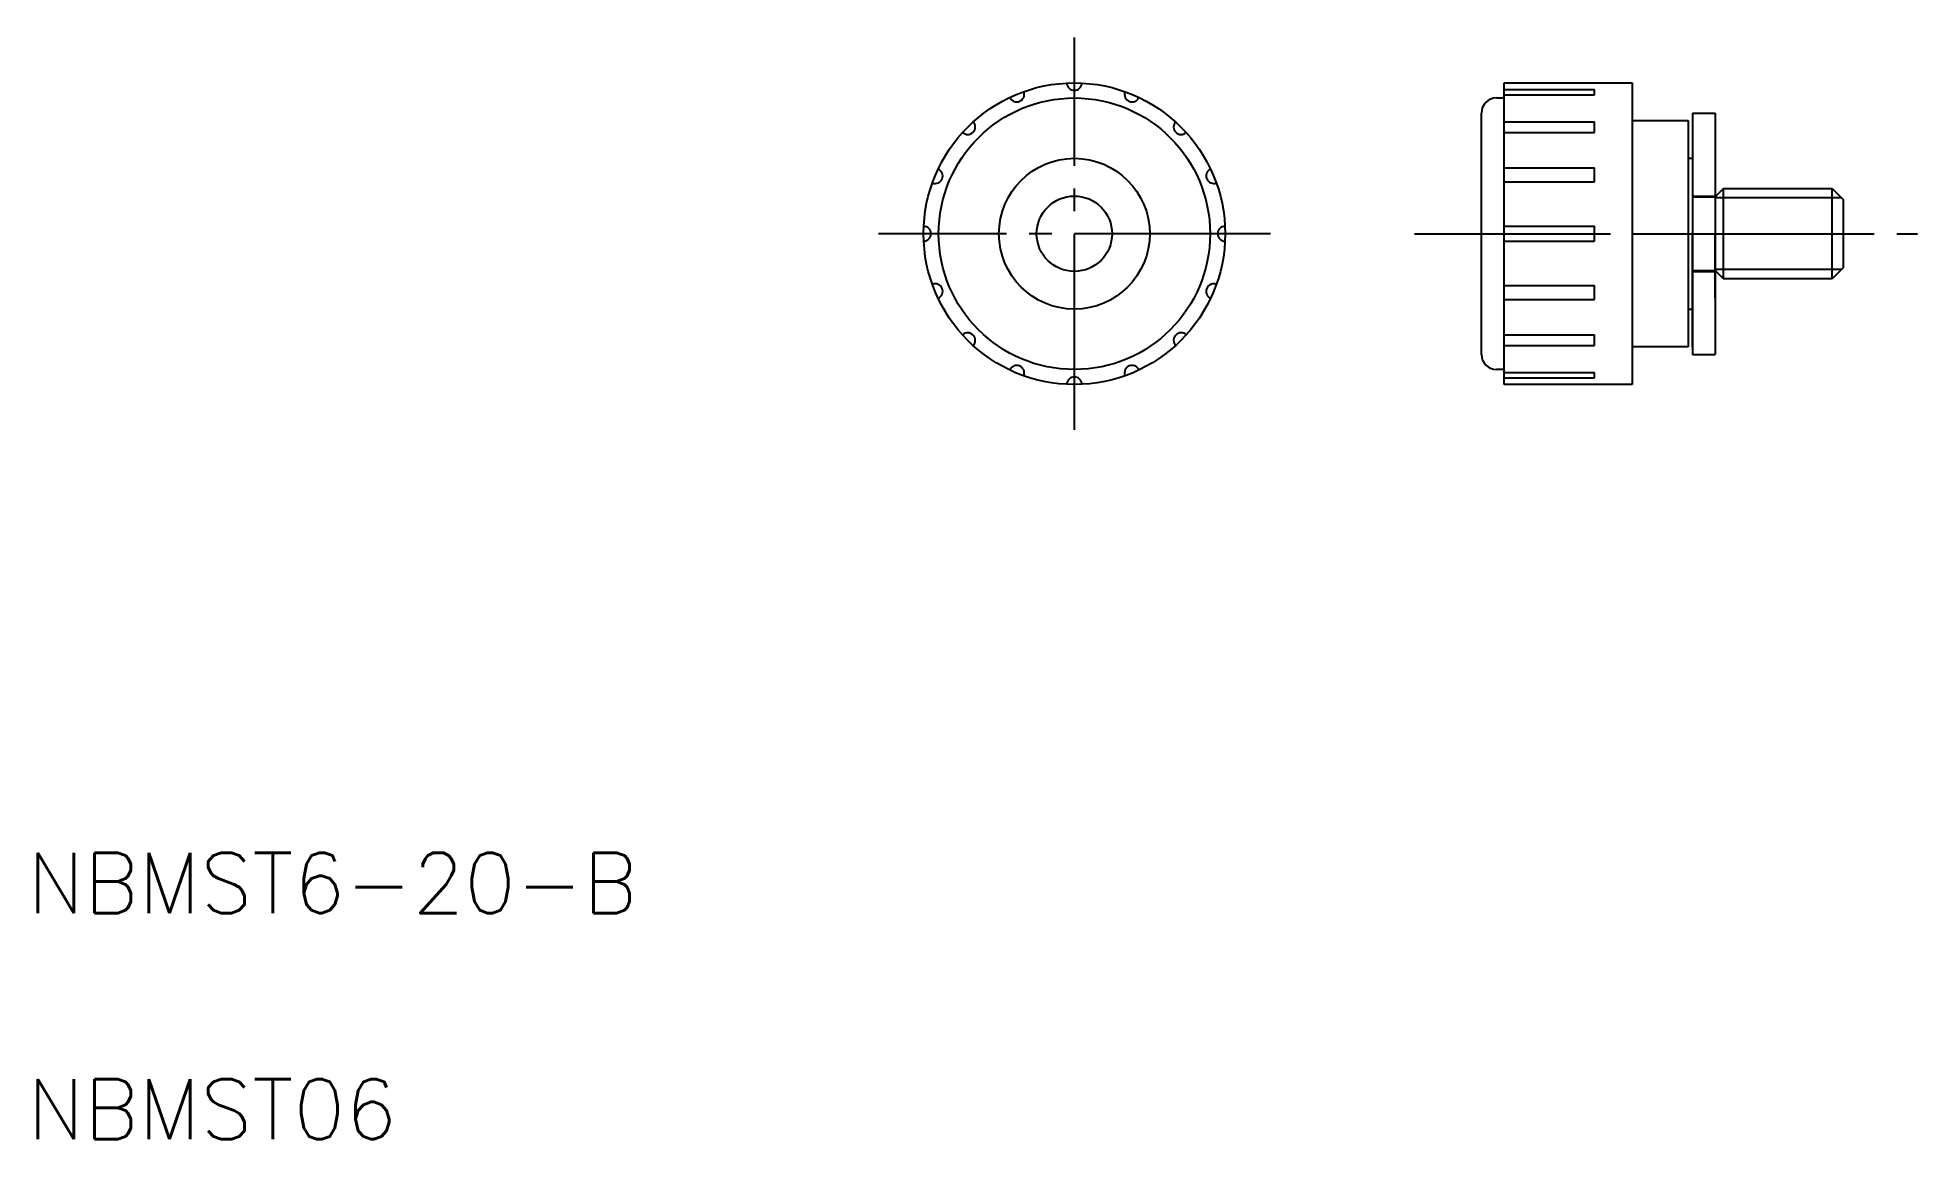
# Model space of a CAD drawing. Extents: x 68 to 193, y 174 to 247.
import ezdxf

# ---------------------------------------------------------------- set-up
doc = ezdxf.new("R2010")
doc.units = 0
doc.linetypes.add('CENTER', pattern=[17.5, 13, -1.5, 1.5, -1.5])
doc.linetypes.add('DASHED', pattern=[3.5, 2, -1.5])
doc.layers.get('0').update_dxf_attribs({"linetype": 'CONTINUOUS'})
doc.layers.add('CENTER', color=1, linetype='CENTER')
doc.styles.get("Standard").update_dxf_attribs({"font": 'txt.shx', "bigfont": '@extfont2.shx'})

msp = doc.modelspace()

# ---------------------------------------------------------------- linework, layer by layer
at = {"color": 7, "linetype": 'CONTINUOUS'}
for p, q in [((164.85, 243.23), (165.35, 243.23)), ((165.35, 244.23), (173.85, 244.23)), ((165.35, 243.23), (165.35, 244.23)), ((165.35, 243.79), (171.35, 243.79)), ((165.35, 243.45), (171.35, 243.45)), ((165.35, 225.23), (165.35, 243.23)), ((171.35, 243.45), (171.35, 243.79)), ((173.85, 244.23), (173.85, 241.73)), ((163.85, 226.23), (163.85, 242.23)), ((177.85, 242.23), (177.85, 226.23)), ((177.85, 242.23), (179.35, 242.23)), ((179.35, 242.23), (179.35, 226.23)), ((165.35, 241.65), (171.35, 241.65)), ((165.35, 240.94), (171.35, 240.94)), ((171.35, 240.94), (171.35, 241.65)), ((173.85, 241.73), (173.85, 226.73)), ((173.85, 241.73), (177.55, 241.73)), ((177.55, 241.73), (177.55, 226.73)), ((177.85, 241.76), (177.85, 234.23)), ((165.35, 238.6), (171.35, 238.6)), ((171.35, 237.68), (171.35, 238.6)), ((177.55, 239.23), (177.85, 239.23)), ((179.35, 238.48), (179.35, 234.23)), ((165.35, 237.68), (171.35, 237.68)), ((179.9, 237.23), (179.35, 236.68)), ((179.9, 237.23), (187.12, 237.23)), ((179.9, 231.23), (179.9, 237.23)), ((187.12, 231.23), (187.12, 237.23)), ((187.12, 237.23), (187.85, 236.5)), ((179.35, 236.68), (179.35, 231.78)), ((179.35, 236.5), (179.35, 231.97)), ((187.85, 236.5), (187.85, 231.97)), ((165.35, 234.73), (171.35, 234.73)), ((171.35, 233.73), (171.35, 234.73)), ((165.35, 233.73), (171.35, 233.73)), ((177.85, 226.71), (177.85, 234.23)), ((179.35, 229.98), (179.35, 234.23)), ((187.85, 231.97), (187.12, 231.23)), ((165.35, 230.79), (171.35, 230.79)), ((171.35, 229.87), (171.35, 230.79)), ((179.35, 231.78), (179.9, 231.23)), ((187.12, 231.23), (179.9, 231.23)), ((165.35, 229.87), (171.35, 229.87)), ((177.58, 229.23), (177.88, 229.23)), ((165.35, 227.53), (171.35, 227.53)), ((171.35, 226.82), (171.35, 227.53)), ((165.35, 226.82), (171.35, 226.82)), ((173.85, 226.73), (173.85, 224.23)), ((177.55, 226.73), (173.85, 226.73)), ((177.85, 226.23), (179.35, 226.23)), ((165.35, 225.23), (164.85, 225.23)), ((165.35, 224.23), (165.35, 225.23)), ((165.35, 225.02), (171.35, 225.02)), ((165.35, 224.68), (171.35, 224.68)), ((171.35, 224.68), (171.35, 225.02)), ((173.85, 224.23), (165.35, 224.23))]:
    msp.add_line(p, q, dxfattribs=at)
at = {"color": 3, "linetype": 'DASHED'}
for p, q in [((177.85, 236.73), (179.35, 236.73)), ((177.85, 236.68), (179.35, 236.68)), ((177.85, 231.78), (179.35, 231.78)), ((177.85, 231.73), (179.35, 231.73))]:
    msp.add_line(p, q, dxfattribs=at)
at = {"color": 3}
for p, q in [((187.73, 236.62), (179.35, 236.62)), ((187.73, 231.85), (179.35, 231.85))]:
    msp.add_line(p, q, dxfattribs=at)
at = {"color": 7, "linetype": 'CONTINUOUS'}
for radius in [10, 9, 5, 2.5]:
    msp.add_circle((136.85, 234.23), radius, dxfattribs=at)
for centre, radius, start, end in [((133.03, 243.47), 0.5, 203.9325, 21.0675), ((136.85, 244.23), 0.5, 181.4325, 358.5675), ((140.68, 243.47), 0.5, 158.9325, 336.0675), ((164.85, 242.23), 1, 90, 180), ((129.78, 241.31), 0.5, 226.4325, 43.5675), ((143.93, 241.31), 0.5, 136.4325, 313.5675), ((127.62, 238.06), 0.5, 248.9325, 66.0675), ((146.09, 238.06), 0.5, 113.9325, 291.0675), ((126.85, 234.23), 0.5, 271.4325, 88.5675), ((146.85, 234.23), 0.5, 91.4325, 268.5675), ((127.62, 230.41), 0.5, 293.9325, 111.0675), ((146.09, 230.41), 0.5, 68.9325, 246.0675), ((129.78, 227.16), 0.5, 316.4325, 133.5675), ((143.93, 227.16), 0.5, 46.4325, 223.5675), ((164.85, 226.23), 1, 180, 270), ((133.03, 225), 0.5, 338.9325, 156.0675), ((136.85, 224.23), 0.5, 1.4325, 178.5675), ((140.68, 225), 0.5, 23.9325, 201.0675)]:
    msp.add_arc(centre, radius, start, end, dxfattribs=at)
at = {"layer": 'CENTER', "color": 1, "linetype": 'CENTER'}
for p, q in [((136.85, 221.23), (136.85, 247.23)), ((149.85, 234.23), (123.85, 234.23)), ((159.4, 234.23), (192.76, 234.23)), ((175.22, 234.23), (183.31, 234.23))]:
    msp.add_line(p, q, dxfattribs=at)

# ---------------------------------------------------------------- texts
at = {"color": 7, "linetype": 'CONTINUOUS'}
for s, p in [('NBMST6-20-B', (67.41, 189.18)), ('NBMST06', (67.41, 174.18))]:
    msp.add_text(s, height=4, dxfattribs=at).set_placement(p)

doc.saveas('drawing.dxf')
